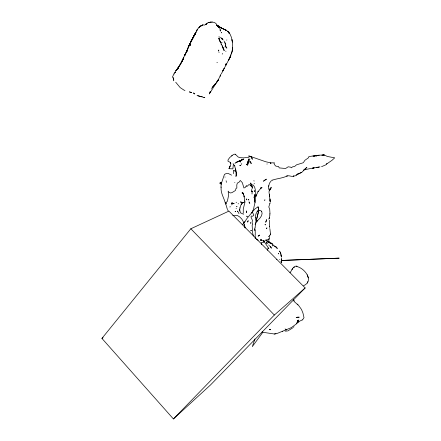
<?xml version="1.0" encoding="UTF-8"?>
<svg xmlns="http://www.w3.org/2000/svg" width="441" height="441" viewBox="0 0 441 441"><rect width="100%" height="100%" fill="white"/><g stroke="black" fill="none" stroke-linecap="round" stroke-linejoin="round"><path stroke-width="0.66" d="M248.007 163.815L248.013 162.735L248.068 163.732M270.19 202.27L269.539 196.052M254.248 190.766L254.479 191.752M221.239 74.038L230.042 57.33L232.429 50.098L232.528 43.251L231.547 37.634L230.02 34.078L227.65 31.333M269.969 213.405L269.71 209.288L268.812 206.928L270.008 203.103L269.864 203.395M270.476 233.923L269.909 229.017M281.408 262.246L281.435 261.315L281.408 262.097M281.579 261.557L281.595 261.083M269.583 226.227L269.545 227.087L269.357 220.263M255.835 195.473L255.774 196.818L256.067 194.602M290.002 272.77C292.107 270.283 293.756 263.988 297.846 266.811C305.448 269.159 314.064 281.198 303.584 285.685M281.347 261.673L281.364 261.342L281.369 261.838M261.662 244.683L261.177 242.6L264.743 242.374L268.883 248.669L268.089 248.04L267.307 250.262M227.247 208.946L225.279 202.364L226.448 203.676L226.586 201.939L227.347 201.399L228.559 195.528L228.168 191.129L229.116 192.381L230.604 192.982L231.977 192.623L235.411 190.518L236.067 188.329L236.845 188.009L236.789 184.983L237.341 183.081L238.89 182.348L240.312 180.485L242.33 182.684L243.934 187.982L245.202 187.524L246.464 185.507L246.806 186.604L249.049 184.498L250.681 185.413L251.508 186.637L250.802 183.384L252.147 184.851L253.448 185.176L254.727 187.408L255.725 191.581L255.681 194.597L254.992 196.377L255.3 196.973C255.956 201.377 253.983 205.407 253.531 209.585L252.263 211.129C251.717 213.246 256.006 215.44 252.379 216.255L251.326 215.996L251.006 217.044L252.506 220.55L252.054 222.225L252.776 224.381L252.153 225.175L252.318 228.168L252.649 233.041L253.415 236.062M281.187 261.982L281.226 261.276L281.198 261.794M281.628 260.096L281.661 258.013M230.676 164.906L230.814 164.168M255.356 217.562L255.863 214.111L257.527 210.903L257.153 211.553C258.194 209.982 260.659 209.988 261.761 211.46L261.656 211.222C263.398 215.043 259.705 218.747 256.998 221.007L257.406 220.577L256.469 220.737L255.741 220.092L255.333 218.075A5.794 1.847 -74.4 0 1 255.317 217.606M240.279 161.963L240.279 161.461M244.744 203.092L243.267 208.957L243.272 213.196M270.179 200.969L269.975 200.247L270.212 201.476M248.454 159.08L247.974 162.26L248.068 161.191M220.93 187.464L221.266 183.566L220.616 183.219L221.195 182.767L219.811 183.114L221.195 182.767M269.875 214.971L269.528 217.352M281.226 261.221L281.187 261.579L281.242 261.055M233.62 173.66L233.697 170.342L234.243 171.025L234.513 170.656L235.577 171.152M255.267 234.215L255.174 230.748M268.63 185.65L268.409 187.805L268.96 189.674L271.518 187.177L268.955 191.62M218.466 79.446L211.261 90.907A44.238 34.618 -51.5 0 0 210.407 92.208M232.429 50.098L232.181 51.233L232.528 49.398M247.974 162.26L248.024 161.919L247.599 163.468L248.024 161.919M174.112 74.027L174.217 73.399L172.459 76.949L173.765 79.165M233.096 163.936L233.173 163.578M254.622 230.108L254.854 228.752M255.08 227.402L256.221 220.632L258.828 210.291L258.062 206.812L254.937 208.946L247.412 217.893A11.075 1.792 -44.8 0 1 246.971 218.521L243.818 223.174L242.324 224.59M173.539 77.583L173.771 80.797M230.445 165.629L229.039 168.694L232.887 168.864L233.361 164.344L234.821 165.893M270.416 234.502L269.826 235.318M254.297 201.3L254.385 200.831M254.446 199.475L254.303 197.772M247.864 164.267L247.18 165.27L247.914 164.686M251.811 186.245L251.905 187.023M279.892 259.369L279.6 259.451M268.723 186.245L269.44 183.241L271.298 180.727M220.555 74.755L220.087 76.69M190.187 45.076L190.065 45.616L190.396 44.585L190.242 44.949M184.95 54.783L184.729 55.23L187.535 49.304L186.808 51.476L187.943 47.573L189.74 44.172L189.476 44.651M243.052 202.562C240.643 203.957 240.036 207.468 239.678 210.065L239.639 209.756L240.422 212.805L243.575 214.238M180.639 64.011L183.021 59.309L178.809 66.707L180.391 64.518L185.011 54.656M270.019 329.785L269.39 329.339L270.642 329.73L270.068 329.592M182.938 59.651L183.103 59.259L181.918 61.514L182.795 59.954M236.106 208.521L236.343 208.202M221.647 182.568L224.469 174.371L226.211 173.556L228.284 173.489L231.602 175.16M231.872 52.496L232.082 51.773M229.965 207.099L230.158 206.421M254.137 196.262L254.562 195.617L254.203 197.684M241.662 163.798L241.751 163.49M192.893 37.617L192.678 38.306L193.616 36.785L193.125 37.507M186.582 51.95L186.918 51.134L186.582 51.95L186.725 51.603M231.58 52.986L231.409 53.543L231.806 52.336M192.248 39.095L195.242 33.825L193.401 36.912L194.894 34.398M264.787 200.22L264.743 200.727M221.817 42.749L221.922 42.424L221.608 43.135M256.138 220.561L256.227 222.143L255.096 224.32M307.349 283.083L307.835 281.612M254.942 338.947L252.313 346.62L262.858 332.255L262.351 331.869M229.75 166.643L229.541 167.211L230.18 165.728M261.91 332.139L274.368 334.002L277.279 333.39L291.391 327.613L296.49 323.815L297.973 320.227L298.634 320.232M248.487 160.425L249.11 158.71M255.802 196.493L258.183 191.383L257.968 191.785L261.276 187.739L260.747 188.092L262.053 187.645L260.807 188.02M298.425 321.054L297.741 320.888L298.425 321.054L298.193 321.676L296.49 323.815M231.685 202.915L231.619 203.251M219.403 77.429L219.541 77.059M230.792 55.395L231.023 54.767M221.2 187.017C220.208 192.949 224.463 198.318 225.527 204.04L225.34 203.45M189.85 43.885L189.636 44.376L190.088 43.45L189.112 45.478L191.234 40.952L190.947 41.504M219.833 76.321L219.976 75.951M240.373 161.434L240.466 161.979M219.254 77.798C217.793 81.596 214.965 84.749 212.088 87.605L215.632 83.327M220.257 75.213L220.406 74.849M269.716 237.445L268.971 238.84M229.375 167.53L229.033 168.649L229.364 168.065M210.037 92.252L210.214 91.822M298.094 320.761L298.287 320.287L297.741 320.888M230.02 57.341L230.698 55.709L228.444 60.4L230.296 56.685L230.075 57.209M268.85 219.166L269.286 218.063A5.915 2.437 82.1 0 0 269.539 217.369M182.976 59.298L183.296 58.427L182.662 59.926L183.015 59.21L182.817 59.678M226.729 40.197L226.861 39.899M192.833 37.81L191.074 41.256M209.618 93.156L210.175 91.899M194.608 94.093L194.79 93.69M210.092 92.092L210.318 91.579M195.49 32.932L194.702 34.734L196.57 30.864M269.148 190.881L270.923 187.927L270.283 189.2M194.222 35.445L195.291 33.505M191.256 40.93L190.909 41.669L191.686 40.236L191.223 40.985L191.488 40.539M241.161 204.701L241.47 204.04M222.545 53.46L222.225 54.127M195.203 33.527L195.589 32.744L195.131 33.676M180.733 63.829L178.175 67.484L177.795 68.84L178.434 67.512L175.16 71.668M241.85 203.395L242.721 202.667M194.316 35.484L195.027 34.133M191.703 39.944L191.907 39.547M192.833 37.943L192.304 38.946M195.407 33.114L194.018 35.886L194.779 34.437L194.156 35.534M182.166 60.968L182.546 60.23M196.449 31.096C197.794 28.522 199.817 25.958 202.695 25.071L200.164 26.449L200.875 25.925M194.823 34.74L195.01 34.392M197.601 29.178L196.84 30.357L197.546 29.332L197.381 29.597M249.926 159.107L248.961 160.888L249.6 162.145M223.35 69.865L224.249 68.239L224.078 68.537M232.457 202.777L232.639 202.452M187.827 48.868L188.136 48.339L187.894 48.725M192.811 38.213L192.055 39.866L193.147 37.634M257.009 221.261L257.406 220.577L256.618 221.68M231.536 204.922L231.327 204.574M264.82 199.971L264.898 199.635M194.272 35.341L194.509 34.955M211.233 88.972L211.515 88.514M236.596 174.752L235.935 176.472L236.227 172.387L236.382 174.338L235.56 168.964L235.797 169.912M291.953 269.655L292.758 268.337M234.325 203.588L232.506 203.781M209.271 93.95L210.407 92.213M187.331 49.607L187.623 49.166M246.751 164.449L247.555 163.275M241.558 164.609L241.425 164.835M243.818 223.179L245.031 221.569M195.413 33.852L195.71 33.461M178.203 67.92L175.882 70.615L178.373 67.694M178.048 68.063L177.684 68.542M326.968 163.429L325.916 164.796L321.555 166.687M254.099 183.825L254.385 183.445M234.981 163.418L235.726 162.718M101.932 338.396L190.832 228.763L228.918 211.112L305.155 287.951L210.511 384.943L173.418 418.95L101.932 338.396L103.095 337.69M216.421 82.384L218.389 80.025L217.865 80.19M251.524 212.975L252.428 211.895M252.031 186.212L251.508 186.697L252.186 186.874M173.418 418.95L274.346 315.034L305.155 287.951M176.102 70.367L176.433 70.036M297.372 174.399L301.754 172.376L306.886 167.365L303.48 170.232M199.641 26.89L198.814 27.645M254.711 201.168L254.314 198.511M226.013 51.189L225.665 51.255M272.036 180.143L271.854 180.303C276.926 178.478 282.394 178.324 287.306 175.915L286.749 176.053C289.186 174.978 291.512 177.199 293.91 176.042L293.259 176.185L295.784 175.678L297.89 174.162M252.037 186.113L251.199 186.361M206.597 23.836L205.539 24.448M297.532 322.939L299.886 321.031L302.217 319.979M293.37 327.327L294.031 326.775M235.406 154.378L234.48 154.157L233.135 154.736L229.811 157.459L228.173 159.631L227.925 161.136L230.505 162.553L230.902 163.457M238.112 203.869L238.575 203.626M232.385 203.974L232.771 203.676M231.657 155.838L232.093 155.508M200.716 26.047L201.625 25.457M207.215 23.483L206.917 23.671M326.472 164.14L332.09 160.237L334.708 157.828L327.415 156.483L324.24 154.989L318.997 155.188L308.909 156.538L308.546 157.746L304.935 160.265L303.292 162.729L296.484 164.851L294.731 166.395L292.411 166.907L291.435 167.839L290.746 167.189L288.188 166.797L285.608 168.501L279.208 167.905L278.607 166.56L275.862 166.141L274.693 164.906L273.977 163.578L274.556 162.861L270.438 162.823L270.912 163.76L270.647 162.861L265.658 161.72L248.752 155.849L249.187 156.268M292.592 327.961L287.841 330.926M253.955 197.574L254.297 196.752M246.37 164.68L247.114 164.239M268.547 239.22L267.566 239.788L265.625 240.02L266.954 240.769M236.067 162.591L243.73 159.129L241.354 160.204M236.007 162.624L236.889 162.117M240.565 165.177L239.739 165.64L240.632 165.309M299.367 173.473L297.697 174.002L301.754 172.376M236.508 162.161L243.73 159.129M206.223 24.233L205.324 24.492M314.499 155.778L313.016 156.031M242.109 159.851L238.862 161.241L240.731 160.463M296.126 174.983L296.98 174.608M208.488 22.502L209.315 22.243L207.452 22.982L205.484 24.426L205.76 24.31M206.013 24.266L205.666 24.365M248.933 156.946L250.615 156.274L251.761 157.167L252.351 159.3L250.615 156.274M203.235 24.834L202.121 25.247L202.579 25.104M250.681 185.413L251.447 185.126L250.251 182.905M208.924 22.364L208.433 22.541L212.209 22.056L214.491 22.48L215.996 23.588L218.317 26.851L217.198 25.572M217.402 62.55L216.911 62.688M202.788 25.137L203.268 24.983M313.623 156.561L314.946 156.312M256.844 239.617L258.15 240.163M184.977 90.262L184.448 90.416L180.171 87.599L175.711 82.197M205.456 24.503L205.953 24.365M319.968 166.885L312.757 168.115M318.148 167.156L316.368 167.624L319.058 167.089M316.655 155.656L318.132 155.309M248.823 157.178L243.719 157.889L239.755 157.663L238.129 156.979L235.626 154.548M316.655 155.441L315.089 155.805M275.553 333.887L275.945 333.798M230.5 162.47L230.715 163.71M252.02 191.273L252.098 191.791L251.756 191.565M304.036 169.835L312.079 168.225M231.404 203.373L231.834 203.229L231.36 203.125M204.122 25.027L204.911 24.983M266.877 164.019L267.257 163.953M224.089 41.134L224.745 41.437M276.931 259.407L276.612 259.44M236.089 202.309L236.652 202.265M239.656 207.965L239.959 207.943M220.268 182.998L221.024 182.954L220.616 183.219L220.963 183.963M285.068 331.114L287.24 331.004M211.526 22.072L212.209 22.056M274.368 334.002L274.892 333.997M233.482 203.61L232.98 203.522M315.806 156.142L316.555 156.136M251.508 186.697L251.916 186.73M232.457 203.549L232.424 204.034M268.63 244.942L268.933 245.196M219.943 29.134L220.368 29.503M322.382 154.973L324.394 155.039L322.977 155.028L323.518 155.37M243.934 202.485L245.113 202.634M267.334 240.301L265.835 240.207L266.022 240.736M269.539 243.008L269.898 243.057M267.45 241.696L269.082 242.142M261.976 240.554L261.392 240.505L262.318 240.692M321.814 155.177L322.393 155.232M282.212 331.296L282.813 331.356M267.191 241.646L268.222 241.877L267.252 241.525M261.756 240.108L260.78 239.954M298.337 320.155L298.678 320.205M256.414 239.48L256.772 239.639M263.249 240.588L264.363 240.808M263.431 241.133L263.834 241.133M221.106 183.147L220.522 182.949M216.575 25.291L217.159 25.402M260.576 239.965L261.447 240.08L260.637 239.965M293.497 267.362L294.527 267.566M256.282 220.649L258.839 210.412L258.062 206.812M318.898 155.243L319.201 155.315M241.933 192.926L242.853 193.152L243.531 194.128L242.765 193.13M197.882 95.758L202.634 97.009M201.912 96.838L202.397 96.959M203.367 97.224L204.817 97.604L203.731 97.307M216.548 25.242L218.003 25.55L221.217 28.003L225.875 30.021M201.421 96.717L197.039 95.543M191.278 92.467L189.354 91.888L191.642 92.599L191.328 92.489M234.673 182.574L234.915 182.557M232.76 215.269L234.684 215.721L237.175 215.357L239.777 217.016L241.806 219.05L243.151 221.343L245.185 227.964L244.573 225.764M296.484 266.088L297.019 266.325M254.347 195.528L254.352 194.448M264.402 241.392L263.31 240.836M223.499 29.001L223.94 29.227L223.565 28.996M243.123 193.13L242.28 192.689L243.167 193.417L242.33 192.552L243.52 194.266L243.212 193.5L244.314 196.956L244.016 195.826L244.838 201.697L244.805 200.881M270.636 243.14L271.088 243.404L270.691 243.101M226.288 30.286L225.142 29.768L226.101 30.209M270.73 242.969L272.329 244.06L270.526 242.919L271.987 243.851M266.623 241.293L266.502 241.233M251.475 191.251L252.098 191.791L252.031 194.023M263.018 240.924L263.685 241.343M264.076 241.31L263.36 240.836L263.922 241.205M267.4 241.58L267.252 241.47M218.345 27.27L218.675 27.496M216.625 25.137L219.078 27.59L217.964 26.113M269.142 218.378L269.225 218.797M285.09 328.92L286.595 330.044M276.408 247.379L275.366 246.525L276.97 247.803M217.248 25.617L217.689 25.953M217.501 25.799L219.045 27.309L217.656 25.898M275.471 246.53L276.865 247.732M276.832 248.311L276.628 248.167M263.619 241.238L264.12 241.646M226.707 30.501L227.098 30.82M302.217 319.951A12.976 4.779 -86.2 0 0 302.758 319.554L304.003 317.658L302.939 313.011L301.495 309.472L298.684 305.536L294.599 301.903L293.342 299.582M272.053 243.879L273.111 244.656M227.512 31.239L228.151 31.796L227.6 31.289M220.996 37.904L221.332 38.196M297.217 304.125L298.011 304.836M266.596 242.936L266.965 243.349M218.339 26.565L219.651 27.943M222.281 39.106L221.873 38.72L222.385 39.194M190.832 228.763L274.346 315.034M252.098 191.791L251.513 190.936M217.882 26.091L218.174 26.421M217.512 26.339L217.76 26.636M221.503 38.367L222.418 39.243L221.658 38.202M237.798 211.41L237.462 210.991L238.994 213.604M223.179 40.026L222.925 39.613M269.49 235.224L269.87 235.715M269.506 195.391L268.999 192.331M277.681 248.73L277.428 248.327M219.442 27.822L219.265 27.524M228.251 210.974L227.495 209.503M255.03 237.986L255.345 238.531M222.088 45.842L222.308 46.261M221.867 45.098L223.62 49.607L222.33 46.123L222.992 47.793L222.6 46.862M218.51 50.335L218.675 50.754M220.676 42.86L219.987 41.167L220.555 42.794M251.916 185.655L252.07 186.003M252.219 187.469L252.506 188.29L252.296 187.32M226.454 46.972L226.812 48.163L226.509 46.961M253.895 180.595L254.104 181.097M254.904 200.683L255.036 201.008M225.753 45.677L225.577 45.109M222.699 47.088L222.909 47.606M254.435 190.628L254.633 191.124M280.311 252.318L280.52 252.996L280.399 252.632M280.647 253.294L281.518 256.96M251.657 188.991L251.822 189.448M220.048 29.9L220.28 30.55L220.142 30.12M221.013 183.776L221.184 184.272M307.239 274.782L308.292 277.852M224.965 176.885L225.064 177.183M280.333 252.445L281.027 254.474M220.748 37.259L220.864 37.617M223.923 49.877L223.808 49.497L224.16 50.66L223.984 50.076M269.357 241.414L269.655 242.379M255.069 227.661L255.146 228.025M269.501 195.027L269.396 194.69L269.567 196.339M293.667 300.161L293.927 301.032L293.844 300.718M244.176 224.386L244.297 224.805M269.517 245.62L269.638 246.045M218.742 50.015L218.841 50.39M234.551 165.474L236.133 171.588M251.971 191.631L251.723 190.021M225.45 44.089L224.734 42.319L225.792 44.706M281.479 256.634L281.297 255.857L281.435 256.469M226.095 180.782L226.216 181.323M254.804 228.851L255.107 230.654M255.025 202.584L254.887 201.746M173.517 79.325L173.66 80.086M232.286 41.471L232.39 42.093M255.317 238.173L255.124 234.59M221.558 32.568L221.58 32.888L221.514 32.408M226.426 181.813L226.487 182.342M268.756 239.667L268.872 240.709M239.639 209.756L239.744 211.041M254.716 228.912L254.821 230.191M225.538 46.134L225.494 45.423L225.511 45.798M269.771 227.771L269.798 228.295M218.571 50.539L218.593 51.173M219.006 52.126L219.017 52.518M269.071 238.581L269.098 239.656M235.373 154.157A18.18 4.487 78.7 0 1 235.588 154.284M270.498 233.934A3.308 1.736 79.4 0 1 270.438 234.518M269.92 213.367A14.603 5.639 83.4 0 1 269.826 214.916M243.035 202.546A6.13 2.58 30.8 0 1 243.912 202.458M246.602 211.035L246.596 212.479L246.602 211.035M281.678 259.264L281.678 259.677L281.678 259.264M232.506 48.334L232.479 48.874L232.539 47.727L232.506 48.334M232.313 49.949L232.28 50.39L232.379 49.375L232.313 49.949M281.38 262.307L281.297 262.731L281.38 262.307M225.29 46.448L225.147 47.099L225.29 46.448M185.088 54.673L184.729 55.627L185.088 54.673M177.955 68.223L177.563 69.303L178.335 67.633L177.977 68.212M266.562 228.631L266.888 227.958L266.562 228.631M189.183 45.346L188.952 46.156L189.305 45.048L189.183 45.346M188.561 46.658L188.324 47.341L188.847 46.062L188.561 46.658M186.653 51.459L186.471 52.01L186.83 51.051L186.653 51.459M248.129 220.781L247.682 221.983L248.129 220.781M223.317 69.733L222.854 70.929L223.317 69.733M266.673 219.767L265.747 222.126L266.673 219.767M193.693 36.212L193.439 36.862L193.726 36.228M226.139 64.518L225.875 65.163L226.387 64.088L226.139 64.518M246.491 199.271L246.221 199.905L246.668 198.902L246.491 199.271M190.898 41.873L190.617 42.529L190.898 41.873M191.879 40.114L192.1 39.635L191.879 40.114M186.069 52.672L185.22 54.37L186.069 52.672M226.007 63.917L225.671 64.414L226.007 63.917M227.44 61.856L227.44 61.856M189.564 44.607L189.862 44.155L189.564 44.607M195.732 32.733L196.002 32.281L195.732 32.733M194.211 35.484L193.996 35.82L194.211 35.484M183.759 57.606L183.384 58.162L183.759 57.606M175.011 72.506L174.625 72.952L175.435 72.153L175.011 72.506M258.58 235.759L258.079 236.222L259.677 235.07L258.58 235.759M199.949 26.625L199.464 27.066L200.269 26.372L199.949 26.625M264.65 180.231L263.448 181.207L266.441 179.151L264.65 180.231M251.387 230.604L250.758 230.841L251.387 230.604M236.944 206.559L236.663 206.702L236.944 206.559M202.221 25.369L201.884 25.528L202.221 25.369M270.57 246.403L270.09 246.513L271.397 248.184L270.57 246.403M313.612 167.96L312.393 168.175L314.141 167.872L313.612 167.96M297.603 317.206L296.203 317.437L299.196 317.178L297.603 317.206M210.555 22.056L210.219 22.105L210.605 22.083M339.068 258.145L281.341 260.466L339.068 258.145M260.857 240.064L261.75 240.273L260.857 240.064M241.762 202.303L240.439 201.978L241.762 202.303M248.349 199.674L248.035 199.613L248.906 199.96L248.349 199.674M222.931 28.742L222.518 28.615L222.931 28.742M194.277 93.354L193.417 93.079L194.277 93.354M235.389 211.592L235.07 211.487L235.687 211.713L235.389 211.592M268.79 242.186L268.376 242.048L269.17 242.318L268.79 242.186M224.75 29.553L224.265 29.393L225.401 29.905L224.783 29.541M221.437 28.075L220.743 27.717L221.784 28.257L220.72 27.667L221.751 28.235L221.437 28.075M267.908 241.949L268.2 242.054L267.908 241.949M247.302 216.426L246.717 216.195L247.302 216.426M225.489 29.949L225.186 29.817L225.77 30.104L225.489 29.949M218.003 25.617L217.749 25.484L218.003 25.617M219.138 26.835L218.642 26.51L219.75 27.259L219.138 26.835M274.875 246.287L274.594 246.133L275.112 246.447L274.875 246.287M250.83 223.157L250.356 222.815L250.83 223.157M266.706 242.804L266.436 242.644L267.246 243.322L266.706 242.804M220.224 27.474L219.221 26.669L220.224 27.474M219.034 27.182L218.692 26.923L219.32 27.54L219.034 27.182M274.004 245.494L273.773 245.306L274.004 245.494M229.485 33.422L229.066 33.009L229.485 33.422M218.626 26.923L218.223 26.526L218.626 26.923M271.27 243.443L270.928 243.101L271.27 243.443M228.686 32.391L228.218 31.917L229.529 33.422L228.686 32.391M272.929 245.929L272.654 245.565L272.929 245.929M218.642 27.177L217.926 26.289L218.642 27.177M219.105 27.491L218.824 27.138L219.458 28.081L219.105 27.491M279.776 251.32L279.566 251.023L279.93 251.568L279.776 251.32M269.027 236.569L268.856 236.321L269.192 236.823L269.027 236.569M221.547 44.706L221.007 43.868L221.547 44.706M219.375 39.806L218.934 38.461L219.938 41.134L219.375 39.806M249.457 202.651L249.005 201.934L249.788 203.373L249.457 202.651M265.113 224.408L265.295 224.871L265.113 224.408M254.468 195.584L254.374 195.098L254.468 195.584M219.166 37.127L219.039 36.862L219.166 37.127M270.146 199.415L269.991 199.1L270.146 199.415M251.161 163.567L250.466 161.604L251.161 163.567M280.625 253.228L280.162 252.12L280.735 253.525L280.625 253.228M220.539 30.605L220.335 30.076L220.676 31.068L220.539 30.605M219.05 38.995L218.945 38.45L219.028 38.995M278.602 253.845L278.558 253.509L278.602 253.845M232.115 40.445L232.021 39.778L232.115 40.445M281.055 255.94L281.016 255.631L281.055 255.94"/></g></svg>
